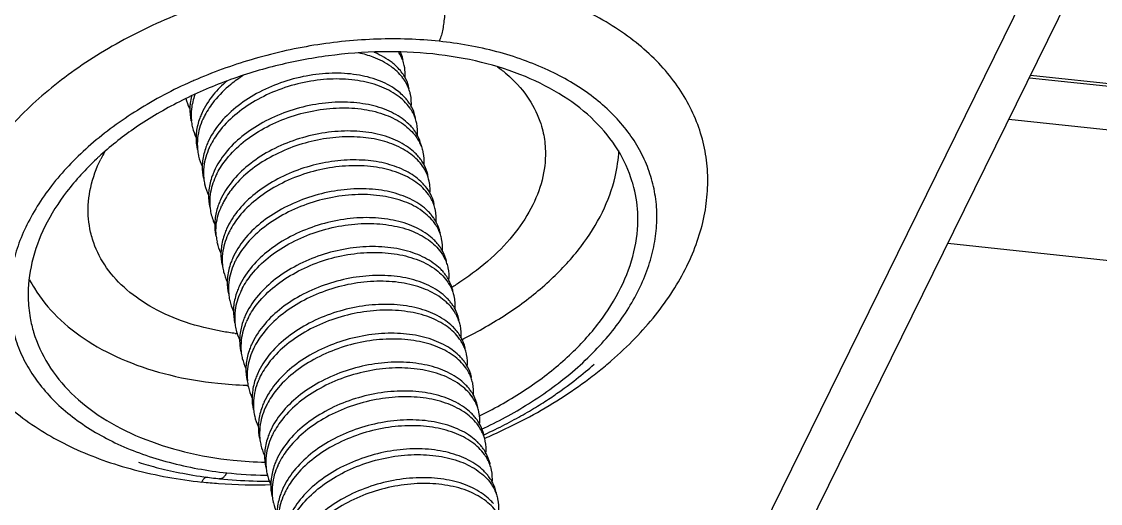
# Model space of a CAD drawing. Header units: millimetres. Extents: x 10368 to 13229, y -13270 to -11269.
# Drawn here: x 12892.82 to 12906.79, y -12407.13 to -12400.89 of the extents above; entities that cross this region are included whole.
import ezdxf

# ---------------------------------------------------------------- set-up
doc = ezdxf.new("R2010")
doc.units = ezdxf.units.MM

# ---------------------------------------------------------------- blocks, each defined once
blk = doc.blocks.new('u59')
at = {"color": 7, "linetype": 'Continuous'}
for p, q in [((-337.263, 145.222), (-342.244, 135.106)), ((-337.999, 144.917), (-342.98, 134.8)), ((-384.149, 144.206), (-340.614, 139.606)), ((-341.406, 137.995), (-384.089, 142.505)), ((-331.798, 142.601), (-331.807, 142.602)), ((-330.886, 142.608), (-330.933, 142.615)), ((-330.84, 142.6), (-330.886, 142.608)), ((-330.796, 142.593), (-330.84, 142.6)), ((-330.753, 142.585), (-330.796, 142.593)), ((-330.71, 142.577), (-330.753, 142.585)), ((-330.669, 142.569), (-330.71, 142.577)), ((-330.628, 142.561), (-330.669, 142.569)), ((-330.588, 142.552), (-330.628, 142.561)), ((-330.549, 142.544), (-330.588, 142.552)), ((-330.511, 142.535), (-330.549, 142.544)), ((-330.473, 142.526), (-330.511, 142.535)), ((-330.436, 142.518), (-330.473, 142.526)), ((-330.4, 142.509), (-330.436, 142.518)), ((-330.365, 142.5), (-330.4, 142.509)), ((-330.331, 142.491), (-330.365, 142.5)), ((-330.297, 142.481), (-330.331, 142.491)), ((-330.264, 142.472), (-330.297, 142.481)), ((-330.231, 142.463), (-330.264, 142.472)), ((-330.198, 142.454), (-330.231, 142.463)), ((-330.168, 142.445), (-330.198, 142.454)), ((-330.137, 142.435), (-330.168, 142.445)), ((-334.619, 142.123), (-334.623, 142.121)), ((-385.219, 142.032), (-341.684, 137.432)), ((-341.671, 137.459), (-384.126, 141.944)), ((-334.619, 142.073), (-334.653, 142.057)), ((-334.606, 142.079), (-334.619, 142.073)), ((-335.771, 141.385), (-335.803, 141.36)), ((-335.737, 141.41), (-335.771, 141.385)), ((-335.648, 141.477), (-335.685, 141.45)), ((-335.924, 141.262), (-335.952, 141.239)), ((-335.895, 141.286), (-335.924, 141.262)), ((-335.865, 141.311), (-335.895, 141.286)), ((-335.834, 141.335), (-335.865, 141.311)), ((-335.803, 141.36), (-335.834, 141.335)), ((-336.005, 141.193), (-336.037, 141.166)), ((-335.979, 141.216), (-336.005, 141.193)), ((-335.952, 141.239), (-335.979, 141.216))]:
    blk.add_line(p, q, dxfattribs=at)
for points in [[(-331.184, 142.647), (-331.239, 142.652), (-331.294, 142.657), (-331.349, 142.661), (-331.404, 142.665), (-331.458, 142.669), (-331.512, 142.672), (-331.566, 142.674), (-331.62, 142.676), (-331.673, 142.677), (-331.726, 142.678), (-331.779, 142.679), (-331.832, 142.679), (-331.842, 142.679)], [(-331.006, 142.625), (-331.031, 142.629), (-331.056, 142.632), (-331.082, 142.635), (-331.108, 142.638), (-331.135, 142.641), (-331.162, 142.644), (-331.184, 142.647)], [(-330.933, 142.615), (-330.957, 142.618), (-331.006, 142.625)], [(-334.653, 142.057), (-334.686, 142.042), (-334.719, 142.026), (-334.752, 142.01), (-334.785, 141.994), (-334.817, 141.979), (-334.848, 141.963), (-334.879, 141.947), (-334.91, 141.931), (-334.941, 141.915), (-334.971, 141.899), (-335, 141.883), (-335.03, 141.867), (-335.059, 141.851), (-335.087, 141.835), (-335.115, 141.819), (-335.143, 141.804), (-335.171, 141.788), (-335.197, 141.772), (-335.224, 141.756), (-335.25, 141.74), (-335.276, 141.725), (-335.301, 141.709), (-335.325, 141.694), (-335.35, 141.679), (-335.374, 141.664), (-335.397, 141.649), (-335.42, 141.634), (-335.443, 141.619), (-335.465, 141.604), (-335.486, 141.59), (-335.508, 141.575), (-335.529, 141.561), (-335.55, 141.546), (-335.57, 141.532), (-335.59, 141.518), (-335.61, 141.504), (-335.648, 141.477)], [(-335.685, 141.45), (-335.703, 141.436), (-335.737, 141.41)]]:
    blk.add_lwpolyline(points, dxfattribs=at)
for centre, radius, start, end in [((-334.223, 143.397), 0.665, 220.287, 225.8659), ((-332.537, 142.807), 0.673, 5.6993, 12.1284), ((-332.898, 143.25), 0.965, 332.4976, 335.753), ((-332.826, 143.15), 0.903, 335.7502, 340.0282), ((-334.21, 142.969), 0.578, 208.444, 215.4074), ((-331.665, 135.772), 6.954, 85.9375, 91.6008), ((-331.636, 136.247), 6.478, 83.9742, 85.8917), ((-334.185, 142.986), 0.608, 215.419, 220.2691), ((-334.142, 143.023), 0.665, 220.287, 225.8659), ((-332.456, 142.434), 0.673, 5.6993, 12.1284), ((-331.88, 136.652), 5.95, 89.0252, 89.2134), ((-331.871, 136.932), 5.67, 84.0084, 89.0637), ((-332.817, 142.876), 0.965, 332.4976, 335.753), ((-332.745, 142.776), 0.903, 335.7502, 340.0282), ((-331.918, 137.104), 5.332, 83.9973, 88.5106), ((-334.129, 142.595), 0.578, 208.444, 215.4074), ((-334.104, 142.612), 0.608, 215.419, 220.2691), ((-334.061, 142.649), 0.665, 220.287, 225.8659), ((-332.737, 142.502), 0.965, 332.4976, 335.753), ((-332.664, 142.402), 0.903, 335.7502, 340.03), ((-332.376, 142.06), 0.673, 5.6993, 12.1234), ((-334.048, 142.221), 0.578, 208.444, 215.4074), ((-332.138, 136.873), 5.517, 116.0789, 116.2413), ((-332.132, 136.862), 5.53, 115.9093, 116.0789), ((-334.024, 142.239), 0.608, 215.419, 220.2691), ((-333.981, 142.275), 0.665, 220.287, 225.8659), ((-332.295, 141.686), 0.673, 5.6993, 12.1284), ((-332.656, 142.128), 0.965, 332.4976, 335.753), ((-332.584, 142.028), 0.903, 335.7502, 340.0282), ((-333.968, 141.847), 0.578, 208.444, 215.4074), ((-333.943, 141.865), 0.608, 215.419, 220.2691), ((-333.9, 141.901), 0.665, 220.287, 225.8659), ((-332.214, 141.312), 0.673, 5.6993, 12.1284), ((-331.721, 135.986), 5.456, 88.0806, 88.2172), ((-331.713, 136.173), 5.268, 83.9924, 88.1036), ((-332.575, 141.755), 0.965, 332.4976, 335.753), ((-332.503, 141.655), 0.903, 335.7502, 340.0282), ((-333.887, 141.473), 0.578, 208.444, 215.4074), ((-333.863, 141.491), 0.608, 215.419, 220.2691), ((-333.82, 141.528), 0.665, 220.287, 225.8659), ((-332.495, 141.381), 0.965, 332.4976, 335.753), ((-332.422, 141.281), 0.903, 335.7502, 340.0282), ((-332.134, 140.939), 0.673, 5.6993, 12.1284), ((-333.806, 141.1), 0.578, 208.444, 215.4074), ((-333.782, 141.117), 0.608, 215.419, 220.2691), ((-333.739, 141.154), 0.665, 220.287, 225.8659), ((-331.867, 137.049), 3.75, 82.6754, 83.1006), ((-332.043, 140.566), 0.663, 5.6998, 12.2094), ((-332.414, 141.007), 0.965, 332.4984, 335.753), ((-332.342, 140.907), 0.904, 335.7497, 340.0066), ((-333.726, 140.726), 0.578, 208.4236, 215.4075), ((-333.701, 140.743), 0.608, 215.4191, 220.2752), ((-333.658, 140.78), 0.665, 220.2929, 225.8658), ((-331.973, 140.191), 0.673, 5.6993, 12.1284), ((-332.334, 140.633), 0.965, 332.4976, 335.753), ((-332.261, 140.533), 0.903, 335.7502, 340.0282), ((-333.645, 140.352), 0.578, 208.444, 215.4074), ((-333.621, 140.37), 0.608, 215.419, 220.2691), ((-333.578, 140.406), 0.665, 220.287, 225.8659), ((-332.253, 140.26), 0.965, 332.4976, 335.753), ((-332.181, 140.159), 0.903, 335.7502, 340.0282), ((-331.892, 139.817), 0.673, 5.6993, 12.1284), ((-333.564, 139.978), 0.578, 208.444, 215.4074), ((-333.54, 139.996), 0.608, 215.419, 220.2691), ((-333.497, 140.033), 0.665, 220.287, 225.8659), ((-331.812, 139.443), 0.673, 5.6987, 12.1278), ((-332.172, 139.886), 0.965, 332.4976, 335.753), ((-332.1, 139.786), 0.903, 335.7502, 340.0282), ((-333.484, 139.604), 0.578, 208.444, 215.4074), ((-333.459, 139.622), 0.608, 215.419, 220.2691), ((-333.416, 139.659), 0.665, 220.287, 225.8659), ((-331.721, 139.071), 0.663, 5.7118, 12.2186), ((-332.092, 139.512), 0.965, 332.4794, 335.7527), ((-332.02, 139.412), 0.904, 335.7496, 340.0015), ((-333.385, 138.908), 0.526, 192.193, 204.087), ((-333.332, 139.287), 0.668, 221.6701, 224.1353), ((-332.011, 139.138), 0.965, 332.4976, 335.753), ((-331.939, 139.038), 0.903, 335.7502, 340.0282), ((-331.65, 138.696), 0.673, 5.6993, 12.1284), ((-333.323, 138.857), 0.578, 208.444, 215.4074), ((-333.298, 138.874), 0.608, 215.419, 220.2691), ((-333.255, 138.911), 0.665, 220.287, 225.8659), ((-331.569, 138.322), 0.673, 5.6993, 12.1284), ((-331.34, 139.346), 1.888, 330.3891, 333.7664), ((-332.262, 141.361), 3.907, 312.5161, 313.134), ((-331.93, 138.764), 0.965, 332.4976, 335.753), ((-331.858, 138.664), 0.903, 335.7502, 340.0282), ((-333.242, 138.483), 0.578, 208.444, 215.4074), ((-333.218, 138.501), 0.608, 215.419, 220.2691), ((-333.174, 138.537), 0.665, 220.287, 225.8659), ((-331.49, 137.948), 0.674, 5.6985, 12.1226), ((-331.85, 138.391), 0.965, 332.4976, 335.753), ((-331.777, 138.291), 0.903, 335.7502, 340.0282), ((-333.161, 138.109), 0.578, 208.444, 215.4074), ((-333.137, 138.127), 0.608, 215.419, 220.2691), ((-333.081, 137.821), 0.597, 215.3972, 217.9791), ((-333.053, 137.412), 0.536, 177.6632, 179.8691), ((-333.063, 137.412), 0.526, 179.8541, 192.1075), ((-333.039, 137.411), 0.55, 175.4518, 177.663), ((-333.097, 137.727), 0.559, 209.2574, 211.8009), ((-333.076, 137.409), 0.513, 192.1373, 200.557), ((-333.042, 137.422), 0.548, 200.5867, 211.8485)]:
    blk.add_arc(centre, radius, start, end, dxfattribs=at)
for points, start_tangent, end_tangent in [([(-334.846, 143.21), (-334.777, 143.082), (-334.614, 142.922), (-334.386, 142.801), (-334.104, 142.729), (-333.787, 142.709), (-333.453, 142.745), (-333.12, 142.834), (-332.81, 142.973), (-332.54, 143.154), (-332.325, 143.367), (-332.203, 143.552)], (0.350903, -0.936412), (0.461533, 0.887123)), ([(-334.686, 142.92), (-334.598, 142.847), (-334.369, 142.726), (-334.088, 142.654), (-333.771, 142.635), (-333.436, 142.67), (-333.104, 142.759), (-332.794, 142.898), (-332.524, 143.079), (-332.309, 143.292), (-332.163, 143.526)], (0.717132, -0.696937), (0.41041, 0.911901)), ([(-332.018, 142.854), (-331.95, 143.096), (-331.948, 143.248)], (0.41041, 0.911901), (-0.099699, 0.995018)), ([(-334.786, 142.909), (-334.795, 143.072)], (-0.210234, 0.977651), (0.095434, 0.995436)), ([(-332.123, 143.178), (-332.245, 142.993), (-332.459, 142.78), (-332.729, 142.599), (-333.04, 142.46), (-333.372, 142.371), (-333.706, 142.335), (-334.024, 142.355), (-334.305, 142.427), (-334.534, 142.548), (-334.697, 142.708), (-334.765, 142.837)], (-0.461533, -0.887123), (-0.350903, 0.936412)), ([(-334.605, 142.546), (-334.518, 142.473), (-334.289, 142.353), (-334.007, 142.28), (-333.69, 142.261), (-333.356, 142.296), (-333.024, 142.386), (-332.713, 142.524), (-332.443, 142.705), (-332.229, 142.918), (-332.083, 143.153)], (0.717132, -0.696937), (0.41041, 0.911901)), ([(-331.977, 142.841), (-331.934, 143.021), (-331.929, 143.085)], (0.341218, 0.939984), (0.025892, 0.999665)), ([(-331.879, 142.949), (-331.882, 142.96), (-331.927, 143.09)], (-0.21051, 0.977592), (-0.417903, 0.908491)), ([(-334.765, 142.837), (-334.784, 142.899), (-334.786, 142.909)], (-0.350903, 0.936412), (-0.210234, 0.977651)), ([(-334.77, 142.834), (-334.768, 142.824), (-334.718, 142.693)], (0.210234, -0.977651), (0.475952, -0.879471)), ([(-334.685, 142.463), (-334.616, 142.335), (-334.453, 142.174), (-334.224, 142.054), (-333.943, 141.981), (-333.626, 141.962), (-333.291, 141.997), (-332.959, 142.086), (-332.649, 142.225), (-332.378, 142.406), (-332.164, 142.619), (-332.042, 142.804)], (0.350903, -0.936412), (0.461533, 0.887123)), ([(-334.524, 142.172), (-334.437, 142.099), (-334.208, 141.979), (-333.927, 141.906), (-333.61, 141.887), (-333.275, 141.922), (-332.943, 142.012), (-332.633, 142.15), (-332.362, 142.331), (-332.148, 142.545), (-332.002, 142.779)], (0.717132, -0.696937), (0.41041, 0.911901)), ([(-331.938, 142.48), (-331.869, 142.722), (-331.868, 142.874)], (0.41041, 0.911901), (-0.099699, 0.995018)), ([(-331.848, 142.712), (-331.863, 142.874)], (0.025892, 0.999665), (-0.21051, 0.977592)), ([(-334.715, 142.698), (-334.706, 142.535)], (-0.095434, -0.995436), (0.210234, -0.977651)), ([(-334.19, 136.122), (-333.249, 136.089), (-332.283, 136.183), (-331.327, 136.402), (-330.42, 136.735), (-329.595, 137.172), (-329.224, 137.423), (-328.885, 137.694), (-328.581, 137.981), (-328.316, 138.282), (-328.092, 138.594), (-327.911, 138.913), (-327.775, 139.237), (-327.685, 139.563), (-327.642, 139.888), (-327.647, 140.207), (-327.699, 140.519), (-327.798, 140.821), (-327.943, 141.108), (-328.133, 141.38), (-328.365, 141.632), (-328.639, 141.862), (-329.295, 142.251), (-329.672, 142.405), (-330.078, 142.53), (-330.956, 142.69)], (0.994465, -0.105072), (-0.994465, 0.105072)), ([(-331.896, 142.468), (-331.853, 142.648), (-331.848, 142.712)], (0.341218, 0.939984), (0.025892, 0.999665)), ([(-331.799, 142.575), (-331.801, 142.586), (-331.846, 142.716)], (-0.21051, 0.977592), (-0.417903, 0.908491)), ([(-331.175, 142.646), (-331.191, 142.646), (-331.206, 142.644), (-331.222, 142.638), (-331.251, 142.615), (-331.265, 142.596), (-331.279, 142.571)], (-0.994442, 0.105284), (-0.441734, -0.897146)), ([(-330.956, 142.69), (-330.974, 142.658), (-330.994, 142.636), (-331.01, 142.624)], (-0.441734, -0.897146), (-0.870941, -0.491387)), ([(-334.706, 142.535), (-334.704, 142.525), (-334.685, 142.463)], (0.210234, -0.977651), (0.350903, -0.936412)), ([(-331.857, 142.106), (-331.788, 142.348), (-331.787, 142.5)], (0.41041, 0.911901), (-0.099699, 0.995018)), ([(-331.768, 142.336), (-331.783, 142.5)], (0.027883, 0.999611), (-0.21042, 0.977611)), ([(-330.853, 137.496), (-330.823, 137.509), (-330.122, 137.881), (-329.807, 138.094), (-329.518, 138.324), (-329.261, 138.568), (-329.035, 138.824), (-328.845, 139.089), (-328.691, 139.361), (-328.575, 139.636), (-328.499, 139.913), (-328.463, 140.189), (-328.466, 140.461), (-328.511, 140.726), (-328.595, 140.982), (-328.718, 141.227), (-328.88, 141.457), (-329.077, 141.672), (-329.309, 141.868), (-329.867, 142.198), (-330.188, 142.329), (-330.532, 142.435), (-331.279, 142.571)], (0.915917, 0.401368), (-0.994465, 0.105072)), ([(-334.69, 142.46), (-334.687, 142.45), (-334.637, 142.319)], (0.210234, -0.977651), (0.475952, -0.879471)), ([(-334.604, 142.089), (-334.536, 141.961), (-334.373, 141.8), (-334.144, 141.68), (-333.862, 141.607), (-333.545, 141.588), (-333.211, 141.623), (-332.878, 141.713), (-332.568, 141.851), (-332.298, 142.032), (-332.083, 142.246), (-331.962, 142.431)], (0.350903, -0.936412), (0.461533, 0.887123)), ([(-334.444, 141.798), (-334.356, 141.726), (-334.127, 141.605), (-333.846, 141.533), (-333.529, 141.513), (-333.194, 141.549), (-332.862, 141.638), (-332.552, 141.777), (-332.282, 141.957), (-332.067, 142.171), (-331.922, 142.405)], (0.717132, -0.696937), (0.41041, 0.911901)), ([(-328.733, 140.567), (-328.777, 140.752), (-328.965, 141.166), (-329.265, 141.539), (-329.668, 141.858), (-330.162, 142.113), (-330.732, 142.298), (-331.36, 142.407)], (-0.177113, 0.984191), (-0.994465, 0.105072)), ([(-334.634, 142.325), (-334.625, 142.161)], (-0.095434, -0.995436), (0.210234, -0.977651)), ([(-331.816, 142.094), (-331.772, 142.275), (-331.768, 142.336)], (0.341189, 0.939995), (0.027883, 0.999611)), ([(-331.718, 142.201), (-331.721, 142.214), (-331.765, 142.341)], (-0.21042, 0.977611), (-0.416166, 0.909288)), ([(-334.623, 142.121), (-334.726, 142.076), (-335.551, 141.64), (-335.922, 141.388), (-336.1, 141.252)], (-0.920035, -0.391837), (-0.781163, -0.624327)), ([(-334.625, 142.161), (-334.623, 142.151), (-334.604, 142.089)], (0.210234, -0.977651), (0.350903, -0.936412)), ([(-334.609, 142.086), (-334.607, 142.077), (-334.556, 141.946)], (0.210234, -0.977651), (0.475952, -0.879471)), ([(-331.776, 141.732), (-331.708, 141.976), (-331.707, 142.127)], (0.41041, 0.911901), (-0.099693, 0.995018)), ([(-331.687, 141.964), (-331.702, 142.126)], (0.025892, 0.999665), (-0.21051, 0.977592)), ([(-334.577, 142.007), (-335.185, 141.678), (-335.5, 141.464), (-335.789, 141.235), (-336.047, 140.99), (-336.272, 140.735), (-336.462, 140.47), (-336.616, 140.198), (-336.732, 139.922), (-336.808, 139.645), (-336.845, 139.37), (-336.841, 139.098), (-336.796, 138.833), (-336.712, 138.577), (-336.589, 138.332), (-336.428, 138.102), (-336.23, 137.887), (-335.998, 137.691), (-335.44, 137.361), (-335.119, 137.23), (-334.775, 137.123), (-334.028, 136.988)], (-0.906705, -0.421765), (0.994465, -0.105072)), ([(-334.553, 141.951), (-334.544, 141.787)], (-0.095434, -0.995436), (0.210234, -0.977651)), ([(-334.523, 141.715), (-334.455, 141.587), (-334.292, 141.427), (-334.063, 141.306), (-333.782, 141.234), (-333.464, 141.214), (-333.13, 141.25), (-332.798, 141.339), (-332.487, 141.478), (-332.217, 141.658), (-332.003, 141.872), (-331.881, 142.057)], (0.350903, -0.936412), (0.461533, 0.887123)), ([(-334.363, 141.424), (-334.276, 141.352), (-334.047, 141.231), (-333.766, 141.159), (-333.448, 141.139), (-333.114, 141.175), (-332.782, 141.264), (-332.471, 141.403), (-332.201, 141.584), (-331.987, 141.797), (-331.841, 142.031)], (0.717132, -0.696937), (0.41041, 0.911901)), ([(-331.735, 141.72), (-331.692, 141.9), (-331.687, 141.964)], (0.341218, 0.939984), (0.025892, 0.999665)), ([(-331.638, 141.827), (-331.64, 141.838), (-331.685, 141.969)], (-0.21051, 0.977592), (-0.417903, 0.908491)), ([(-334.577, 141.822), (-334.679, 141.77), (-335.237, 141.434), (-335.716, 141.048), (-336.102, 140.624), (-336.383, 140.173), (-336.551, 139.711), (-336.601, 139.251), (-336.551, 138.88)], (-0.89694, -0.442152), (0.243817, -0.969821)), ([(-334.544, 141.787), (-334.542, 141.778), (-334.523, 141.715)], (0.210234, -0.977651), (0.350903, -0.936412)), ([(-334.528, 141.712), (-334.526, 141.703), (-334.476, 141.572)], (0.210234, -0.977651), (0.475952, -0.879471)), ([(-334.443, 141.342), (-334.374, 141.213), (-334.211, 141.053), (-333.982, 140.932), (-333.701, 140.86), (-333.384, 140.84), (-333.049, 140.876), (-332.717, 140.965), (-332.407, 141.104), (-332.137, 141.285), (-331.922, 141.498), (-331.8, 141.683)], (0.350903, -0.936412), (0.461533, 0.887123)), ([(-331.696, 141.358), (-331.627, 141.601), (-331.626, 141.753)], (0.41041, 0.911901), (-0.099699, 0.995018)), ([(-331.607, 141.59), (-331.621, 141.753)], (0.025892, 0.999665), (-0.21051, 0.977592)), ([(-334.473, 141.577), (-334.464, 141.413)], (-0.095434, -0.995436), (0.210234, -0.977651)), ([(-334.282, 141.051), (-334.195, 140.978), (-333.966, 140.858), (-333.685, 140.785), (-333.368, 140.766), (-333.033, 140.801), (-332.701, 140.89), (-332.391, 141.029), (-332.12, 141.21), (-331.906, 141.423), (-331.76, 141.658)], (0.717132, -0.696937), (0.41041, 0.911901)), ([(-331.654, 141.346), (-331.611, 141.526), (-331.607, 141.59)], (0.341218, 0.939984), (0.025892, 0.999665)), ([(-331.557, 141.454), (-331.559, 141.464), (-331.604, 141.595)], (-0.21051, 0.977592), (-0.417903, 0.908491)), ([(-334.464, 141.413), (-334.462, 141.404), (-334.443, 141.342)], (0.210234, -0.977651), (0.350903, -0.936412)), ([(-328.722, 140.069), (-328.787, 140.183), (-329.084, 140.552), (-329.484, 140.868), (-329.974, 141.122), (-330.539, 141.305), (-331.161, 141.412)], (-0.463625, 0.886032), (-0.994465, 0.105072)), ([(-336.1, 141.252), (-336.261, 141.117), (-336.565, 140.83), (-336.83, 140.529), (-337.054, 140.218), (-337.235, 139.898), (-337.371, 139.574), (-337.461, 139.248), (-337.503, 138.924), (-337.499, 138.604), (-337.447, 138.292), (-337.347, 137.991), (-337.202, 137.703), (-337.013, 137.432), (-336.78, 137.18), (-336.507, 136.949), (-335.851, 136.56), (-335.474, 136.406), (-335.068, 136.281), (-334.19, 136.122)], (-0.781163, -0.624327), (0.994465, -0.105072)), ([(-334.448, 141.339), (-334.446, 141.329), (-334.395, 141.198)], (0.210234, -0.977651), (0.475952, -0.879471)), ([(-334.362, 140.968), (-334.294, 140.84), (-334.131, 140.679), (-333.902, 140.558), (-333.62, 140.486), (-333.303, 140.467), (-332.969, 140.502), (-332.637, 140.591), (-332.326, 140.73), (-332.056, 140.911), (-331.842, 141.124), (-331.72, 141.309)], (0.350903, -0.936412), (0.461533, 0.887123)), ([(-334.202, 140.677), (-334.114, 140.604), (-333.886, 140.484), (-333.604, 140.411), (-333.287, 140.392), (-332.953, 140.427), (-332.62, 140.517), (-332.31, 140.655), (-332.04, 140.836), (-331.825, 141.049), (-331.68, 141.284)], (0.717132, -0.696937), (0.41041, 0.911901)), ([(-331.615, 140.985), (-331.547, 141.227), (-331.545, 141.379)], (0.41041, 0.911901), (-0.099699, 0.995018)), ([(-331.526, 141.216), (-331.541, 141.379)], (0.025892, 0.999665), (-0.21051, 0.977592)), ([(-334.392, 141.203), (-334.383, 141.04)], (-0.095434, -0.995436), (0.210234, -0.977651)), ([(-331.574, 140.972), (-331.53, 141.152), (-331.526, 141.216)], (0.341218, 0.939984), (0.025892, 0.999665)), ([(-331.476, 141.08), (-331.479, 141.091), (-331.524, 141.221)], (-0.21051, 0.977592), (-0.417903, 0.908491)), ([(-334.383, 141.04), (-334.381, 141.03), (-334.362, 140.968)], (0.210234, -0.977651), (0.350903, -0.936412)), ([(-334.367, 140.965), (-334.365, 140.955), (-334.315, 140.824)], (0.210234, -0.977651), (0.475952, -0.879471)), ([(-331.535, 140.611), (-331.466, 140.853), (-331.465, 141.005)], (0.41041, 0.911901), (-0.099699, 0.995018)), ([(-331.445, 140.861), (-331.457, 140.989), (-331.46, 141.005)], (0.000103, 1), (-0.211536, 0.97737)), ([(-334.316, 140.85), (-334.452, 140.781), (-335.005, 140.448), (-335.48, 140.066), (-335.863, 139.645), (-336.142, 139.198), (-336.308, 138.74), (-336.356, 138.399)], (-0.900094, -0.435696), (-0.04452, -0.999008)), ([(-334.312, 140.829), (-334.303, 140.666)], (-0.095434, -0.995436), (0.210234, -0.977651)), ([(-334.281, 140.594), (-334.213, 140.466), (-334.05, 140.305), (-333.821, 140.185), (-333.54, 140.112), (-333.223, 140.093), (-332.888, 140.128), (-332.556, 140.218), (-332.246, 140.356), (-331.975, 140.537), (-331.761, 140.75), (-331.639, 140.935)], (0.350903, -0.936412), (0.461533, 0.887123)), ([(-334.121, 140.303), (-334.034, 140.23), (-333.805, 140.11), (-333.524, 140.037), (-333.206, 140.018), (-332.872, 140.053), (-332.54, 140.143), (-332.229, 140.281), (-331.959, 140.462), (-331.745, 140.676), (-331.599, 140.91)], (0.717132, -0.696937), (0.41041, 0.911901)), ([(-331.493, 140.598), (-331.452, 140.765), (-331.445, 140.861)], (0.341566, 0.939858), (0.000103, 1)), ([(-331.396, 140.706), (-331.451, 140.863)], (-0.211536, 0.97737), (-0.44008, 0.897959)), ([(-331.389, 140.768), (-331.22, 140.742), (-330.745, 140.622), (-330.329, 140.44), (-329.984, 140.202), (-329.723, 139.917), (-329.555, 139.594), (-329.506, 139.412)], (0.991839, -0.127495), (0.188553, -0.982063)), ([(-334.303, 140.666), (-334.3, 140.656), (-334.281, 140.594)], (0.210234, -0.977651), (0.350903, -0.936412)), ([(-334.286, 140.591), (-334.284, 140.582), (-334.234, 140.451)], (0.210234, -0.977651), (0.475635, -0.879642)), ([(-331.558, 140.562), (-331.681, 140.376), (-331.899, 140.159), (-332.172, 139.979), (-332.477, 139.843), (-332.804, 139.755), (-333.134, 139.719), (-333.448, 139.737), (-333.733, 139.808), (-333.967, 139.929), (-334.129, 140.088), (-334.201, 140.22)], (-0.461521, -0.887129), (-0.350771, 0.936461)), ([(-331.454, 140.237), (-331.387, 140.466), (-331.384, 140.632)], (0.41041, 0.911901), (-0.099961, 0.994991)), ([(-331.365, 140.469), (-331.38, 140.631)], (0.025892, 0.999665), (-0.21051, 0.977592)), ([(-329.591, 138.511), (-329.205, 138.935), (-328.924, 139.385), (-328.756, 139.848), (-328.706, 140.308), (-328.733, 140.567)], (0.72975, 0.683714), (-0.177113, 0.984191)), ([(-334.222, 140.292), (-334.231, 140.456)], (-0.209992, 0.977703), (0.095549, 0.995425)), ([(-334.04, 139.929), (-333.953, 139.857), (-333.724, 139.736), (-333.443, 139.664), (-333.126, 139.644), (-332.791, 139.68), (-332.459, 139.769), (-332.149, 139.908), (-331.879, 140.088), (-331.664, 140.302), (-331.518, 140.536)], (0.717132, -0.696937), (0.41041, 0.911901)), ([(-331.412, 140.225), (-331.369, 140.405), (-331.365, 140.469)], (0.341218, 0.939984), (0.025892, 0.999665)), ([(-331.315, 140.332), (-331.317, 140.343), (-331.362, 140.473)], (-0.21051, 0.977592), (-0.417903, 0.908491)), ([(-334.201, 140.22), (-334.219, 140.278), (-334.222, 140.292)], (-0.350771, 0.936461), (-0.209992, 0.977703)), ([(-335.241, 139.103), (-335.015, 139.46), (-334.702, 139.795), (-334.311, 140.096), (-334.188, 140.175)], (0.441734, 0.897146), (0.855241, 0.51823)), ([(-334.206, 140.217), (-334.204, 140.208), (-334.153, 140.077)], (0.210234, -0.977651), (0.475952, -0.879471)), ([(-331.478, 140.188), (-331.6, 140.003), (-331.814, 139.789), (-332.084, 139.609), (-332.395, 139.47), (-332.727, 139.381), (-333.061, 139.345), (-333.379, 139.365), (-333.66, 139.437), (-333.889, 139.558), (-334.052, 139.718), (-334.12, 139.846)], (-0.461533, -0.887123), (-0.350903, 0.936412)), ([(-333.96, 139.555), (-333.873, 139.483), (-333.644, 139.362), (-333.362, 139.29), (-333.045, 139.27), (-332.711, 139.306), (-332.379, 139.395), (-332.068, 139.534), (-331.798, 139.715), (-331.584, 139.928), (-331.438, 140.162)], (0.717132, -0.696937), (0.41041, 0.911901)), ([(-331.373, 139.863), (-331.305, 140.106), (-331.303, 140.258)], (0.41041, 0.911901), (-0.099699, 0.995018)), ([(-331.284, 140.095), (-331.299, 140.257)], (0.025892, 0.999665), (-0.21051, 0.977592)), ([(-334.141, 139.918), (-334.15, 140.082)], (-0.210234, 0.977651), (0.095434, 0.995436)), ([(-331.332, 139.851), (-331.289, 140.031), (-331.284, 140.095)], (0.341218, 0.939984), (0.025892, 0.999665)), ([(-331.234, 139.958), (-331.237, 139.969), (-331.282, 140.1)], (-0.21051, 0.977592), (-0.417903, 0.908491)), ([(-334.12, 139.846), (-334.139, 139.909), (-334.141, 139.918)], (-0.350903, 0.936412), (-0.210234, 0.977651)), ([(-331.293, 139.49), (-331.224, 139.732), (-331.223, 139.884)], (0.41041, 0.911901), (-0.099699, 0.995018)), ([(-331.203, 139.721), (-331.218, 139.884)], (0.026127, 0.999659), (-0.21051, 0.977592)), ([(-334.125, 139.843), (-334.123, 139.834), (-334.073, 139.703)], (0.210234, -0.977651), (0.475952, -0.879471)), ([(-334.07, 139.708), (-334.061, 139.544)], (-0.095434, -0.995436), (0.210234, -0.977651)), ([(-334.04, 139.473), (-333.971, 139.344), (-333.808, 139.184), (-333.579, 139.063), (-333.298, 138.991), (-332.981, 138.971), (-332.646, 139.007), (-332.314, 139.096), (-332.004, 139.235), (-331.733, 139.416), (-331.519, 139.629), (-331.397, 139.814)], (0.350903, -0.936412), (0.461533, 0.887123)), ([(-333.879, 139.182), (-333.792, 139.109), (-333.563, 138.989), (-333.282, 138.916), (-332.965, 138.897), (-332.63, 138.932), (-332.298, 139.021), (-331.988, 139.16), (-331.717, 139.341), (-331.503, 139.554), (-331.357, 139.789)], (0.717132, -0.696937), (0.41041, 0.911901)), ([(-331.251, 139.477), (-331.208, 139.657), (-331.203, 139.721)], (0.341218, 0.939984), (0.026127, 0.999659)), ([(-331.201, 139.726), (-331.157, 139.598), (-331.154, 139.585)], (0.41776, -0.908557), (0.210497, -0.977595)), ([(-334.061, 139.544), (-334.058, 139.535), (-334.04, 139.473)], (0.210234, -0.977651), (0.350903, -0.936412)), ([(-334.045, 139.47), (-334.042, 139.46), (-333.992, 139.329)], (0.210234, -0.977651), (0.475952, -0.879471)), ([(-333.959, 139.099), (-333.89, 138.971), (-333.727, 138.81), (-333.499, 138.69), (-333.217, 138.617), (-332.9, 138.598), (-332.566, 138.633), (-332.233, 138.722), (-331.923, 138.861), (-331.653, 139.042), (-331.438, 139.255), (-331.317, 139.44)], (0.350903, -0.936412), (0.461533, 0.887123)), ([(-331.142, 139.51), (-331.143, 139.358), (-331.212, 139.116)], (0.099685, -0.995019), (-0.41041, -0.911901)), ([(-331.122, 139.366), (-331.133, 139.488), (-331.138, 139.51)], (0.000497, 1), (-0.211654, 0.977345)), ([(-333.989, 139.334), (-333.98, 139.171)], (-0.095434, -0.995436), (0.210234, -0.977651)), ([(-333.812, 138.822), (-333.629, 138.683), (-333.39, 138.584), (-333.108, 138.531), (-332.798, 138.527), (-332.476, 138.573), (-332.161, 138.668), (-331.869, 138.808), (-331.616, 138.985), (-331.414, 139.19), (-331.276, 139.415)], (0.69628, -0.717771), (0.41041, 0.911901)), ([(-331.171, 139.103), (-331.129, 139.266), (-331.122, 139.366)], (0.341647, 0.939828), (0.000497, 1)), ([(-331.073, 139.211), (-331.128, 139.368)], (-0.211654, 0.977345), (-0.439125, 0.898426)), ([(-329.506, 139.412), (-329.485, 139.244), (-329.516, 138.879), (-329.647, 138.512)], (0.188553, -0.982063), (-0.441734, -0.897146)), ([(-333.98, 139.171), (-333.978, 139.161), (-333.959, 139.099)], (0.210234, -0.977651), (0.350903, -0.936412)), ([(-335.37, 138.147), (-335.403, 138.371), (-335.372, 138.736), (-335.241, 139.103)], (-0.232792, 0.972527), (0.441734, 0.897146)), ([(-333.964, 139.096), (-333.93, 138.992), (-333.907, 138.947)], (0.211321, -0.977417), (0.491868, -0.87067)), ([(-333.865, 138.693), (-333.748, 138.523), (-333.564, 138.384), (-333.325, 138.285), (-333.043, 138.232), (-332.733, 138.228), (-332.412, 138.274), (-332.097, 138.369), (-331.805, 138.509), (-331.551, 138.685), (-331.35, 138.891), (-331.236, 139.066)], (0.408447, -0.912782), (0.46181, 0.886979)), ([(-333.718, 138.434), (-333.631, 138.361), (-333.402, 138.241), (-333.12, 138.168), (-332.803, 138.149), (-332.469, 138.185), (-332.137, 138.274), (-331.826, 138.412), (-331.556, 138.593), (-331.342, 138.807), (-331.196, 139.041)], (0.717132, -0.696937), (0.41041, 0.911901)), ([(-331.131, 138.742), (-331.065, 138.967), (-331.061, 139.137)], (0.41041, 0.911901), (-0.10006, 0.994981)), ([(-331.042, 138.974), (-331.057, 139.136)], (0.025892, 0.999665), (-0.21051, 0.977592)), ([(-336.551, 138.88), (-336.53, 138.807), (-336.342, 138.392), (-336.042, 138.02), (-335.639, 137.701), (-335.145, 137.445), (-334.575, 137.26), (-333.947, 137.152)], (0.243817, -0.969821), (0.994465, -0.105072)), ([(-333.909, 138.951), (-333.911, 138.886), (-333.899, 138.797)], (-0.0818, -0.996649), (0.211321, -0.977417)), ([(-333.907, 138.947), (-333.832, 138.843)], (0.491868, -0.87067), (0.664759, -0.747058)), ([(-331.09, 138.73), (-331.047, 138.91), (-331.042, 138.974)], (0.341218, 0.939984), (0.025892, 0.999665)), ([(-330.992, 138.837), (-330.995, 138.848), (-331.04, 138.978)], (-0.21051, 0.977592), (-0.417903, 0.908491)), ([(-331.051, 138.368), (-330.982, 138.611), (-330.981, 138.763)], (0.41041, 0.911901), (-0.099699, 0.995018)), ([(-330.961, 138.6), (-330.976, 138.762)], (0.025892, 0.999665), (-0.21051, 0.977592)), ([(-333.883, 138.722), (-333.881, 138.713), (-333.831, 138.582)], (0.210234, -0.977651), (0.475952, -0.879471)), ([(-333.819, 138.423), (-333.828, 138.587)], (-0.210234, 0.977651), (0.095434, 0.995436)), ([(-331.155, 138.693), (-331.277, 138.508), (-331.491, 138.294), (-331.762, 138.113), (-332.072, 137.975), (-332.404, 137.886), (-332.739, 137.85), (-333.056, 137.869), (-333.337, 137.942), (-333.566, 138.062), (-333.729, 138.223), (-333.798, 138.351)], (-0.461533, -0.887123), (-0.350903, 0.936412)), ([(-333.637, 138.06), (-333.55, 137.988), (-333.321, 137.867), (-333.04, 137.795), (-332.723, 137.775), (-332.388, 137.811), (-332.056, 137.9), (-331.746, 138.039), (-331.475, 138.22), (-331.261, 138.433), (-331.115, 138.667)], (0.717132, -0.696937), (0.41041, 0.911901)), ([(-331.009, 138.356), (-330.966, 138.536), (-330.961, 138.6)], (0.341218, 0.939984), (0.025892, 0.999665)), ([(-330.912, 138.463), (-330.914, 138.474), (-330.959, 138.605)], (-0.21051, 0.977592), (-0.417903, 0.908491)), ([(-333.947, 137.152), (-333.28, 137.124), (-332.594, 137.176), (-331.909, 137.307), (-331.247, 137.513), (-330.628, 137.789), (-330.07, 138.124), (-329.622, 138.482)], (0.994465, -0.105072), (0.73708, 0.675806)), ([(-333.798, 138.351), (-333.817, 138.414), (-333.819, 138.423)], (-0.350903, 0.936412), (-0.210234, 0.977651)), ([(-333.803, 138.348), (-333.8, 138.339), (-333.75, 138.208)], (0.210234, -0.977651), (0.475952, -0.879471)), ([(-333.717, 137.977), (-333.649, 137.849), (-333.486, 137.689), (-333.257, 137.568), (-332.975, 137.496), (-332.658, 137.476), (-332.324, 137.512), (-331.991, 137.601), (-331.681, 137.74), (-331.411, 137.921), (-331.196, 138.134), (-331.075, 138.319)], (0.350903, -0.936412), (0.461533, 0.887123)), ([(-330.97, 137.994), (-330.901, 138.237), (-330.9, 138.389)], (0.41041, 0.911901), (-0.099699, 0.995018)), ([(-330.881, 138.224), (-330.896, 138.389)], (0.028137, 0.999604), (-0.21051, 0.977592)), ([(-333.747, 138.213), (-333.738, 138.049)], (-0.095434, -0.995436), (0.210234, -0.977651)), ([(-333.601, 137.734), (-333.469, 137.614), (-333.241, 137.493), (-332.959, 137.421), (-332.642, 137.401), (-332.308, 137.437), (-331.975, 137.526), (-331.665, 137.665), (-331.395, 137.846), (-331.18, 138.059), (-331.035, 138.293)], (0.645975, -0.763359), (0.41041, 0.911901)), ([(-330.929, 137.982), (-330.885, 138.162), (-330.881, 138.224)], (0.341218, 0.939984), (0.028137, 0.999604)), ([(-330.831, 138.09), (-330.835, 138.105), (-330.878, 138.229)], (-0.210407, 0.977614), (-0.416123, 0.909308)), ([(-334.784, 137.318), (-334.904, 137.413), (-335.165, 137.698), (-335.333, 138.022), (-335.37, 138.147)], (-0.807851, 0.589387), (-0.232792, 0.972527)), ([(-333.738, 138.049), (-333.736, 138.04), (-333.717, 137.977)], (0.210234, -0.977651), (0.350903, -0.936412)), ([(-333.722, 137.974), (-333.72, 137.965), (-333.67, 137.834)], (0.210234, -0.977651), (0.475952, -0.879471)), ([(-331.492, 137.43), (-331.33, 137.547), (-331.116, 137.76), (-330.994, 137.945)], (0.84283, 0.538179), (0.461533, 0.887123)), ([(-331.283, 137.498), (-331.103, 137.681), (-330.954, 137.92)], (0.760067, 0.649845), (0.41041, 0.911901)), ([(-330.866, 137.678), (-330.821, 137.863), (-330.82, 138.015)], (0.347465, 0.937693), (-0.09968, 0.99502)), ([(-330.8, 137.852), (-330.815, 138.015)], (0.025892, 0.999665), (-0.21051, 0.977592)), ([(-333.666, 137.839), (-333.657, 137.675)], (-0.095434, -0.995436), (0.210234, -0.977651)), ([(-330.821, 137.697), (-330.805, 137.788), (-330.8, 137.852)], (0.235509, 0.971872), (0.025892, 0.999665)), ([(-330.798, 137.857), (-330.754, 137.732)], (0.417903, -0.908491), (0.235391, -0.971901)), ([(-333.657, 137.675), (-333.655, 137.666), (-333.636, 137.604)], (0.210234, -0.977651), (0.350903, -0.936412)), ([(-334.028, 136.988), (-333.228, 136.96), (-332.407, 137.04), (-331.595, 137.226), (-330.853, 137.496)], (0.994465, -0.105072), (0.915917, 0.401368)), ([(-333.641, 137.601), (-333.633, 137.567), (-333.585, 137.453)], (0.210305, -0.977636), (0.488709, -0.872447)), ([(-333.636, 137.604), (-333.568, 137.475)], (0.350903, -0.936412), (0.579126, -0.815238)), ([(-333.573, 137.432), (-333.471, 137.308)], (0.526948, -0.849898), (0.723421, -0.690407)), ([(-333.552, 137.454), (-333.405, 137.315), (-333.176, 137.194), (-332.989, 137.139)], (0.615261, -0.788323), (0.976992, -0.213275)), ([(-333.561, 137.227), (-333.559, 137.217), (-333.529, 137.129)], (0.210234, -0.977651), (0.398591, -0.917129)), ([(-333.471, 137.308), (-333.419, 137.263), (-333.195, 137.134), (-333.186, 137.13)], (0.723421, -0.690407), (0.926616, -0.376009)), ([(-334.19, 136.122), (-334.173, 136.162), (-334.159, 136.207), (-334.137, 136.312), (-334.125, 136.4), (-334.115, 136.492), (-334.096, 136.679), (-334.085, 136.769), (-334.071, 136.852), (-334.052, 136.926), (-334.028, 136.988)], (0.441734, 0.897146), (0.441734, 0.897146))]:
    blk.add_spline(points, degree=3, dxfattribs=dict(at, start_tangent=start_tangent, end_tangent=end_tangent))

msp = doc.modelspace()

# ---------------------------------------------------------------- block references
at = {"rotation": 180}
msp.add_blockref('u59', (12564.199, -12264.161), dxfattribs=at)

doc.saveas('drawing.dxf')
